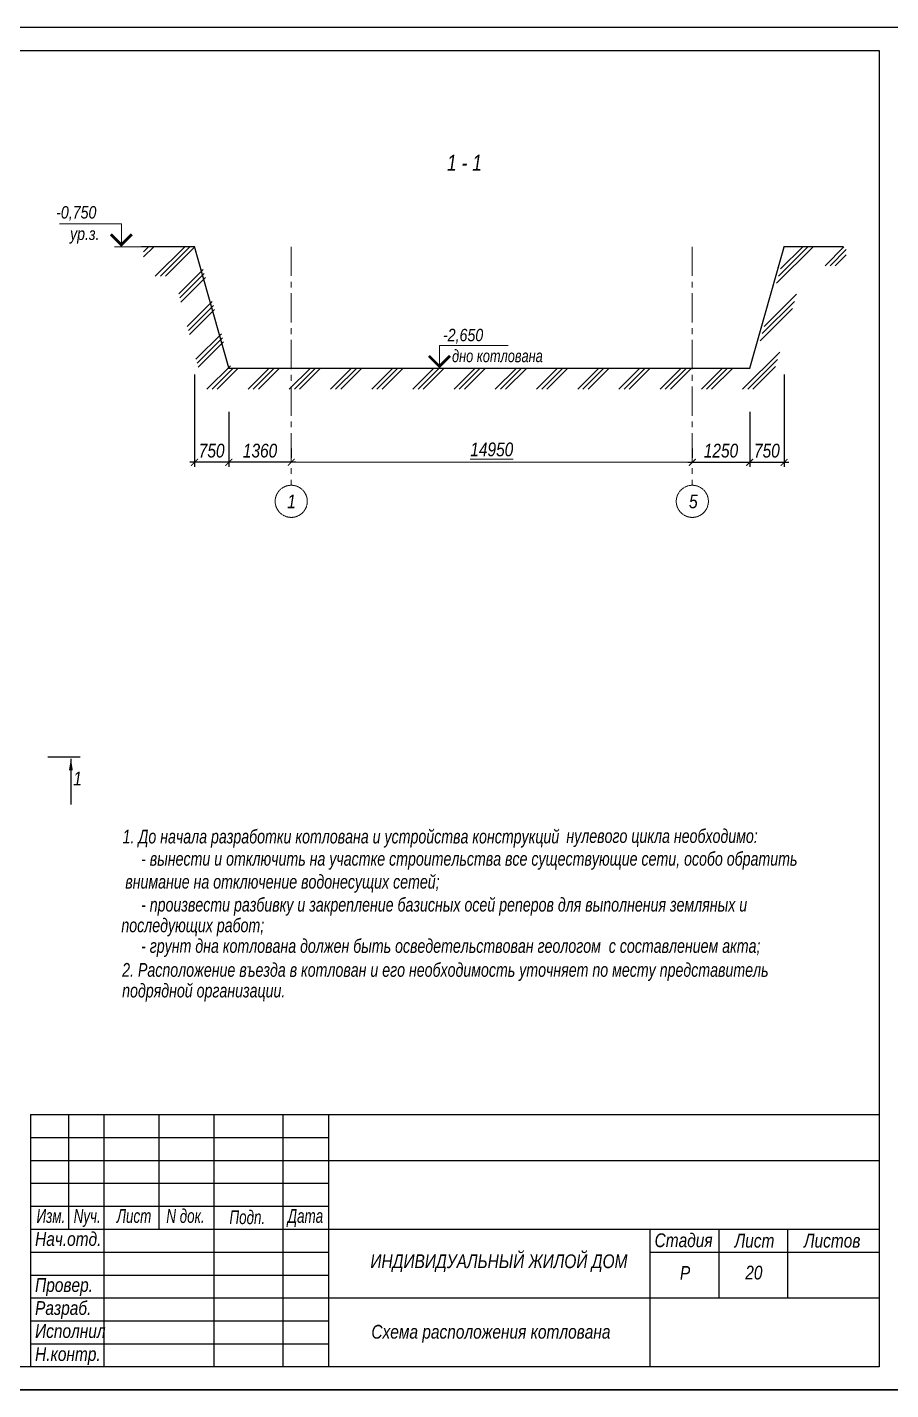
# Model space of a CAD drawing. Header units: millimetres. Extents: x 1582001 to 3303937, y 226471 to 491235.
# Drawn here: x 1772932 to 1791751, y 320955 to 350655 of the extents above; entities that cross this region are included whole.
import ezdxf

# ---------------------------------------------------------------- set-up
doc = ezdxf.new("R2010")
doc.units = ezdxf.units.MM
doc.linetypes.add('CENTER', pattern=[50.8, 31.75, -6.35, 6.35, -6.35])
doc.layers.get('Defpoints').update_dxf_attribs({"color": 255, "lineweight": 30})
for name, color, linetype in [('Rasmer', 135, 'Continuous'), ('Spezifikazia', 250, 'Continuous'), ('Формуляр', 138, 'Continuous')]:
    doc.layers.add(name, color=color, linetype=linetype)
for name, color, linetype, lineweight in [('Оси', 251, 'CENTER', 9), ('Отметки', 123, 'Continuous', 18), ('Размер осевой', 214, 'Continuous', 13), ('Размеры', 7, 'Continuous', 18), ('Стены несущие', 7, 'Continuous', 40), ('Текст', 202, 'Continuous', 15), ('Штриховки', 251, 'Continuous', 20)]:
    doc.layers.add(name, color=color, linetype=linetype, lineweight=lineweight)
doc.styles.add('GOST 2.304', font='ARIALNI.TTF', dxfattribs={"width": 0.98, "height": 300})
doc.styles.get("Standard").update_dxf_attribs({"font": 'ARIALNI.TTF', "height": 300})
doc.styles.add('STYLE1', font='ARIALNI.TTF', dxfattribs={"height": 300})
doc.styles.add('стиль1', font='ARIALNI.TTF', dxfattribs={"width": 0.98, "height": 300})
doc.dimstyles.new('100', dxfattribs={"dimtxt": 300, "dimasz": 150, "dimexe": 100, "dimexo": 300, "dimgap": 100, "dimtad": 1, "dimdec": 0, "dimzin": 0, "dimdsep": 46, "dimtxsty": 'стиль1', "dimblk": 'ARCHTICK', "dimcen": 0, "dimdle": 100, "dimclrd": 256, "dimclre": 256, "dimclrt": 256, "dimaunit": 1, "dimadec": 4, "dimazin": 0, "dimtfac": 1, "dimtdec": 0, "dimtix": 1, "dimtmove": 1, "dimatfit": 0, "dimldrblk": 'DOTSMALL', "dimfxl": 0, "dimtolj": 1, "dimtzin": 0, "dimlwd": -1, "dimlwe": -1, "dimarcsym": 0})

# ---------------------------------------------------------------- blocks, each defined once
blk = doc.blocks.new('_ArchTick')
at = {"color": 0, "linetype": 'ByBlock', "const_width": 0.15}
blk.add_lwpolyline([(-0.5, -0.5), (0.5, 0.5)], dxfattribs=at)
blk = doc.blocks.new('*D1659')
at = {"layer": 'Defpoints', "color": 0, "lineweight": -3, "transparency": 16777216}
for p in [(1777326, 342571), (1777326, 341171), (1778686, 341171)]:
    blk.add_point(p, dxfattribs=at)
at = {"layer": 'Rasmer', "transparency": 16777216}
for p, q in [((1777326, 342271), (1777326, 341071)), ((1778686, 341471), (1778686, 341271)), ((1778786, 341171), (1777226, 341171))]:
    blk.add_line(p, q, dxfattribs=at)
at = {"layer": 'Rasmer', "transparency": 16777216, "xscale": 150, "yscale": 150, "zscale": 150, "rotation": 180}
blk.add_blockref('_ArchTick', (1777326, 341171), dxfattribs=at)
at = {"layer": 'Rasmer', "transparency": 16777216, "xscale": 150, "yscale": 150, "zscale": 150}
blk.add_blockref('_ArchTick', (1778686, 341171), dxfattribs=at)
at = {"layer": 'Rasmer', "transparency": 16777216, "insert": (1778006, 341424), "char_height": 300, "attachment_point": 5, "style": 'стиль1'}
blk.add_mtext('\\A1;1360', dxfattribs=at)
blk = doc.blocks.new('_DotSmall')
at = {"color": 0, "linetype": 'ByBlock', "const_width": 0.5}
blk.add_lwpolyline([(-0.0625, 0, 1), (0.0625, 0, 1)], format="xyb", close=True, dxfattribs=at)
blk = doc.blocks.new('*D1660')
at = {"layer": 'Defpoints', "color": 0, "lineweight": -3, "transparency": 16777216}
for p in [(1776576, 343389), (1777326, 341900), (1776576, 341171)]:
    blk.add_point(p, dxfattribs=at)
at = {"layer": 'Rasmer', "transparency": 16777216}
for p, q in [((1776576, 343089), (1776576, 341071)), ((1777326, 341600), (1777326, 341071)), ((1777426, 341171), (1776476, 341171))]:
    blk.add_line(p, q, dxfattribs=at)
at = {"layer": 'Rasmer', "transparency": 16777216, "xscale": 150, "yscale": 150, "zscale": 150, "rotation": 180}
blk.add_blockref('_ArchTick', (1776576, 341171), dxfattribs=at)
at = {"layer": 'Rasmer', "transparency": 16777216, "xscale": 150, "yscale": 150, "zscale": 150}
blk.add_blockref('_ArchTick', (1777326, 341171), dxfattribs=at)
at = {"layer": 'Rasmer', "transparency": 16777216, "insert": (1776951, 341424), "char_height": 300, "attachment_point": 5, "style": 'стиль1'}
blk.add_mtext('\\A1;750', dxfattribs=at)
blk = doc.blocks.new('*D1661')
at = {"layer": 'Defpoints', "color": 0, "lineweight": -3, "transparency": 16777216}
for p in [(1778686, 341171), (1787426, 341171), (1787426, 341171)]:
    blk.add_point(p, dxfattribs=at)
at = {"layer": 'Размер осевой', "transparency": 16777216}
for p, q in [((1778686, 341471), (1778686, 341271)), ((1787426, 341471), (1787426, 341271)), ((1778586, 341171), (1787526, 341171))]:
    blk.add_line(p, q, dxfattribs=at)
at = {"layer": 'Размер осевой', "transparency": 16777216, "xscale": 150, "yscale": 150, "zscale": 150, "rotation": 180}
blk.add_blockref('_ArchTick', (1778686, 341171), dxfattribs=at)
at = {"layer": 'Размер осевой', "transparency": 16777216, "xscale": 150, "yscale": 150, "zscale": 150}
blk.add_blockref('_ArchTick', (1787426, 341171), dxfattribs=at)
at = {"layer": 'Размер осевой', "transparency": 16777216, "insert": (1783056, 341451), "char_height": 300, "attachment_point": 5, "style": 'стиль1'}
blk.add_mtext('\\A1;{\\L14950}', dxfattribs=at)
blk = doc.blocks.new('*D1662')
at = {"layer": 'Defpoints', "color": 0, "lineweight": -3, "transparency": 16777216}
for p in [(1788676, 342571), (1787426, 341171), (1788676, 341171)]:
    blk.add_point(p, dxfattribs=at)
at = {"layer": 'Rasmer', "transparency": 16777216}
for p, q in [((1788676, 342271), (1788676, 341071)), ((1787426, 341471), (1787426, 341271)), ((1787326, 341171), (1788776, 341171))]:
    blk.add_line(p, q, dxfattribs=at)
at = {"layer": 'Rasmer', "transparency": 16777216, "xscale": 150, "yscale": 150, "zscale": 150, "rotation": 180}
blk.add_blockref('_ArchTick', (1787426, 341171), dxfattribs=at)
at = {"layer": 'Rasmer', "transparency": 16777216, "xscale": 150, "yscale": 150, "zscale": 150}
blk.add_blockref('_ArchTick', (1788676, 341171), dxfattribs=at)
at = {"layer": 'Rasmer', "transparency": 16777216, "insert": (1788051, 341424), "char_height": 300, "attachment_point": 5, "style": 'стиль1'}
blk.add_mtext('\\A1;1250', dxfattribs=at)
blk = doc.blocks.new('*D1663')
at = {"layer": 'Defpoints', "color": 0, "lineweight": -3, "transparency": 16777216}
for p in [(1789426, 343389), (1788676, 341671), (1789426, 341171)]:
    blk.add_point(p, dxfattribs=at)
at = {"layer": 'Rasmer', "transparency": 16777216}
for p, q in [((1789426, 343089), (1789426, 341071)), ((1788676, 341371), (1788676, 341071)), ((1788576, 341171), (1789526, 341171))]:
    blk.add_line(p, q, dxfattribs=at)
at = {"layer": 'Rasmer', "transparency": 16777216, "xscale": 150, "yscale": 150, "zscale": 150, "rotation": 180}
blk.add_blockref('_ArchTick', (1788676, 341171), dxfattribs=at)
at = {"layer": 'Rasmer', "transparency": 16777216, "xscale": 150, "yscale": 150, "zscale": 150}
blk.add_blockref('_ArchTick', (1789426, 341171), dxfattribs=at)
at = {"layer": 'Rasmer', "transparency": 16777216, "insert": (1789051, 341424), "char_height": 300, "attachment_point": 5, "style": 'стиль1'}
blk.add_mtext('\\A1;750', dxfattribs=at)

msp = doc.modelspace()

# ---------------------------------------------------------------- hatches: boundary and pattern name
at = {"layer": 'Штриховки', "ltscale": 100}
h = msp.add_hatch(dxfattribs=at)
h.set_pattern_fill('PLAST', color=256, scale=100, angle=45, style=0)
h.set_pattern_definition([(45, (1689912.2, 272665.6), (-449.0128, 449.0128), []), (45, (1689856.07, 272721.74), (-449.0128, 449.0128), []), (45, (1689799.94, 272777.87), (-449.0128, 449.0128), [])])
h.paths.add_polyline_path([(1775466.1, 345870.9), (1776625.6, 345870.9), (1777375.6, 343220.9), (1788736.3, 343220.9), (1789486.3, 345870.9), (1790779.9, 345870.9), (1790779.9, 345457.3), (1789878.2, 345457.3), (1789096.7, 342762.3), (1776782.4, 342762.3), (1776130.2, 345230.3), (1775466.1, 345230.3)])

# ---------------------------------------------------------------- linework, layer by layer
at = {"layer": 'Оси', "ltscale": 20}
for p, q in [((1778685.6, 345870.9), (1778685.6, 340670.9)), ((1787426.3, 345870.9), (1787426.3, 340670.9))]:
    msp.add_line(p, q, dxfattribs=at)
at = {"layer": 'Оси'}
for centre in [(1778685.6, 340320.9), (1787426.3, 340320.9)]:
    msp.add_circle(centre, 350, dxfattribs=at)
at = {"layer": 'Отметки', "linetype": 'Continuous', "ltscale": 100}
for p, q in [((1773633.5, 346370.9), (1774983.5, 346370.9)), ((1774983.5, 345870.9), (1774983.5, 346370.9)), ((1776355, 345870.9), (1774833.5, 345870.9)), ((1781913.8, 343220.9), (1781913.8, 343720.9)), ((1781913.8, 343720.9), (1783413.8, 343720.9)), ((1783413.8, 343220.9), (1781763.8, 343220.9))]:
    msp.add_line(p, q, dxfattribs=at)
at = {"layer": 'Отметки', "linetype": 'Continuous', "ltscale": 100, "const_width": 60}
for points in [[(1775212.2, 346142.1), (1774983.5, 345913.3), (1774754.7, 346142.1)], [(1782142.6, 343492.1), (1781913.8, 343263.3), (1781685, 343492.1)]]:
    msp.add_lwpolyline(points, dxfattribs=at)
at = {"layer": 'Размеры', "linetype": 'Continuous', "lineweight": 25, "ltscale": 100}
for p, q in [((1774083.3, 334745), (1773383.3, 334745)), ((1773883.3, 334710), (1773883.3, 333710))]:
    msp.add_line(p, q, dxfattribs=at)
msp.add_solid([(1773883.3, 334710), (1773925.2, 334459.7), (1773841.4, 334459.7)], dxfattribs=at)
at = {"layer": 'Стены несущие', "const_width": 30}
msp.add_lwpolyline([(1775416.1, 345870.9), (1776575.6, 345870.9), (1777325.6, 343220.9), (1788676.3, 343220.9), (1789426.3, 345870.9), (1790719.9, 345870.9)], dxfattribs=at)
at = {"layer": 'Формуляр', "color": 0}
for p, q in [((1773000.5, 326955), (1773000.5, 321455)), ((1773000.5, 326955), (1791500.5, 326955)), ((1773832.4, 326955), (1773832.4, 324455)), ((1774600.5, 326955), (1774600.5, 321455)), ((1775800.5, 326955), (1775800.5, 324455)), ((1777000.5, 326955), (1777000.5, 321455)), ((1778500.5, 326955), (1778500.5, 321455)), ((1779500.5, 326955), (1779500.5, 321455)), ((1773000.5, 326455), (1779500.5, 326455)), ((1773000.5, 325955), (1791500.5, 325955)), ((1773000.5, 325455), (1779500.5, 325455)), ((1773000.5, 324955), (1779500.5, 324955)), ((1773000.5, 324455), (1791500.5, 324455)), ((1786500.5, 324455), (1786500.5, 321455)), ((1788000.5, 324455), (1788000.5, 322955)), ((1789500.5, 324455), (1789500.5, 322955)), ((1773000.5, 323955), (1779500.5, 323955)), ((1786500.5, 323955), (1791500.5, 323955)), ((1773000.5, 323455), (1779500.5, 323455)), ((1773000.5, 322955), (1779500.5, 322955)), ((1779500.5, 322955), (1791500.5, 322955)), ((1773000.5, 322455), (1779500.5, 322455)), ((1773000.5, 321955), (1779500.5, 321955))]:
    msp.add_line(p, q, dxfattribs=at)
at = {"layer": 'Формуляр'}
msp.add_lwpolyline([(1750000.6, 350654.9), (1792000.5, 350654.9), (1792000.5, 320955), (1750000.6, 320955)], close=True, dxfattribs=at)
at = {"layer": 'Формуляр', "color": 0}
for points in [[(1752000.6, 321455), (1752000.6, 350144.9), (1791500.5, 350144.9), (1791500.5, 321455)], [(1750000.6, 320955), (1792000.5, 320955), (1792000.5, 291255.1), (1750000.6, 291255.1)]]:
    msp.add_lwpolyline(points, close=True, dxfattribs=at)

# ---------------------------------------------------------------- texts
at = {"layer": 'Spezifikazia', "ltscale": 500, "style": 'STYLE1', "width": 0.95}
msp.add_text('1 - 1', height=350, dxfattribs=at).set_placement((1782079.1, 347525.6))
at = {"layer": 'Оси', "linetype": 'Continuous', "ltscale": 100, "style": 'GOST 2.304'}
for s, p in [('1', (1778597.7, 340171.2)), ('5', (1787353.2, 340171.2))]:
    msp.add_text(s, height=297.2, dxfattribs=at).set_placement(p)
at = {"layer": 'Отметки', "linetype": 'Continuous', "ltscale": 100, "style": 'STYLE1'}
for s, p in [('-0,750', (1773561.9, 346485.5)), ('ур.з.', (1773864.5, 346017.9)), ('-2,650', (1781992.3, 343810.9))]:
    msp.add_text(s, height=270, dxfattribs=at).set_placement(p)
at = {"layer": 'Отметки', "linetype": 'Continuous', "ltscale": 100, "style": 'STYLE1', "width": 0.9}
msp.add_text('дно котлована', height=270, dxfattribs=at).set_placement((1782189.9, 343354.8))
at = {"layer": 'Размеры', "linetype": 'Continuous', "lineweight": 25, "ltscale": 100}
msp.add_text('1', height=300, dxfattribs=at).set_placement((1773933.3, 334130))
at = {"layer": 'Текст', "style": 'STYLE1', "width": 0.9}
for s, p in [('1. До начала разработки котлована и устройства конструкций ', (1775010.5, 332864.1)), ('нулевого цикла необходимо:', (1784681.5, 332874.4)), ('     - вынести и отключить на участке строительства все существующие сети, особо обратить', (1774983.2, 332379)), (' внимание на отключение водонесущих сетей;', (1774983.2, 331879)), ('     - произвести разбивку и закрепление базисных осей реперов для выполнения земляных и ', (1774983.2, 331379)), ('последующих работ;', (1774983.2, 330929)), ('     - грунт дна котлована должен быть осведетельствован геологом  с составлением акта;', (1774983.2, 330479)), ('2. Расположение въезда в котлован и его необходимость уточняет по месту представитель ', (1775000.6, 329957)), ('подрядной организации.', (1775000.6, 329507))]:
    msp.add_text(s, height=300, dxfattribs=at).set_placement(p)
at = {"layer": 'Формуляр', "color": 0, "style": 'STYLE1'}
for s, width, p in [('Изм.', 0.85, (1773134.7, 324593)), ('Nуч.', 0.85, (1773944.1, 324593)), ('Лист', 0.85, (1774883.6, 324593)), ('N док.', 0.85, (1775962.9, 324593)), ('Подп.', 0.85, (1777339, 324566.1)), ('Дата', 0.85, (1778607.2, 324593)), ('Нач.отд.', 0.98, (1773102.8, 324091.4)), ('Стадия', 0.98, (1786604.1, 324063.1)), ('Лист', 0.98, (1788347.8, 324054.2)), ('Листов', 0.98, (1789858.8, 324054.2)), ('ИНДИВИДУАЛЬНЫЙ ЖИЛОЙ ДОМ', 0.98, (1780410.4, 323606.2)), ('Р', 0.98, (1787156.5, 323352.2)), ('20', 0.98, (1788579.7, 323358.4)), ('Провер.', 0.98, (1773102.8, 323088.1)), ('Разраб.', 0.98, (1773102.8, 322586.4)), ('Исполнил', 0.98, (1773102.8, 322084.8)), ('Схема расположения котлована', 0.98, (1780431.6, 322069)), ('Н.контр.', 0.98, (1773102.8, 321583.1))]:
    msp.add_text(s, height=300, dxfattribs=dict(at, width=width)).set_placement(p)

# ---------------------------------------------------------------- dimensions: what is measured, and where the dimension line sits
at = {"layer": 'Rasmer'}
for base, p1, p2, picture, middle in [((1776575.6, 341170.9), (1777325.6, 341900.4), (1776575.6, 343389.3), '*D1660', (1776950.6, 341424)), ((1777325.6, 341170.9), (1778685.6, 341170.9), (1777325.6, 342570.9), '*D1659', (1778005.6, 341424))]:
    dim = msp.add_linear_dim(base=base, p1=p1, p2=p2, dimstyle='100', override={"dimlfac": 1, "dimtxsty": 'стиль1', "dimblk1": 'ArchTick', "dimblk2": 'ArchTick', "dimsah": 1, "dimtolj": 1}, dxfattribs=at)
    dim.commit()
    dim.dimension.update_dxf_attribs({"geometry": picture, "text_midpoint": middle})
for base, p1, p2, picture, middle in [((1789426.3, 341170.9), (1788676.3, 341670.9), (1789426.3, 343389.3), '*D1663', (1789051.3, 341424)), ((1788676.3, 341170.9), (1787426.3, 341170.9), (1788676.3, 342570.9), '*D1662', (1788051.3, 341424))]:
    dim = msp.add_linear_dim(base=base, p1=p1, p2=p2, angle=180, dimstyle='100', override={"dimlfac": 1, "dimtxsty": 'стиль1', "dimblk1": 'ArchTick', "dimblk2": 'ArchTick', "dimsah": 1, "dimtolj": 1}, dxfattribs=at)
    dim.commit()
    dim.dimension.update_dxf_attribs({"geometry": picture, "text_midpoint": middle})
at = {"layer": 'Размер осевой'}
dim = msp.add_linear_dim(base=(1787426.3, 341170.9), p1=(1778685.6, 341170.9), p2=(1787426.3, 341170.9), text='{\\L14950}', dimstyle='100', override={"dimlfac": 1, "dimtxsty": 'стиль1', "dimblk1": 'ArchTick', "dimblk2": 'ArchTick', "dimsah": 1, "dimtolj": 1}, dxfattribs=at)
dim.commit()
dim.dimension.update_dxf_attribs({"geometry": '*D1661', "text_midpoint": (1783055.9, 341451.5)})

doc.saveas('drawing.dxf')
